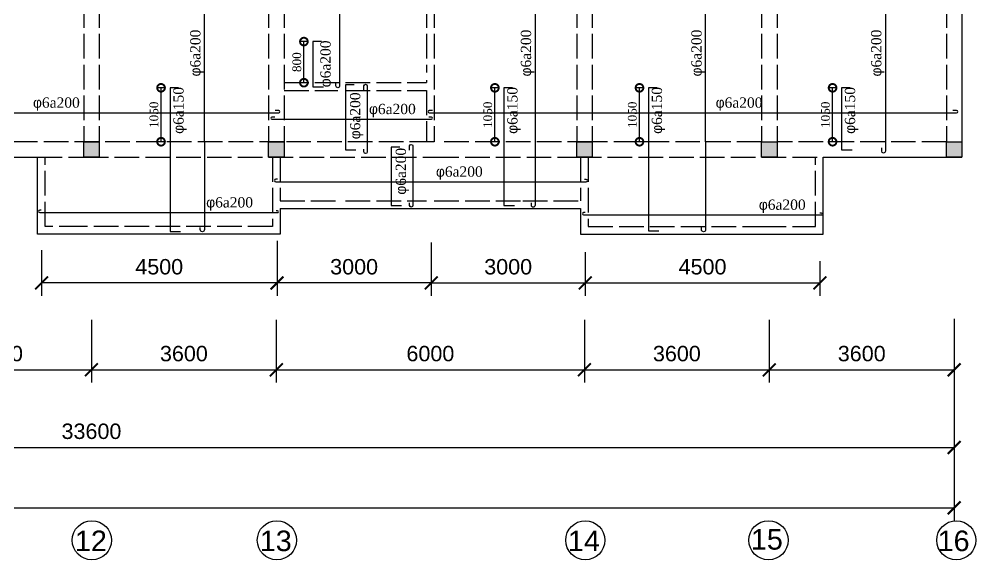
# Model space of a CAD drawing. Extents: x -105064 to -20964, y -943 to 58457.
# Drawn here: x -56054 to -37423, y 22990 to 33519 of the extents above; entities that cross this region are included whole.
import ezdxf

# ---------------------------------------------------------------- set-up
doc = ezdxf.new("R2010")
doc.units = 0
doc.header["$LTSCALE"] = 40
doc.linetypes.add('ACAD_ISO02W100', pattern=[15, 12, -3])
doc.layers.get('0').update_dxf_attribs({"linetype": 'CONTINUOUS'})
doc.layers.get('DEFPOINTS').update_dxf_attribs({"linetype": 'CONTINUOUS'})
for name, color, linetype in [('BAO', 3, 'CONTINUOUS'), ('COT', 3, 'CONTINUOUS'), ('KTHUOT', 6, 'CONTINUOUS'), ('MANH', 2, 'CONTINUOUS'), ('TEXT', 7, 'CONTINUOUS'), ('THEP', 1, 'CONTINUOUS')]:
    doc.layers.add(name, color=color, linetype=linetype)
doc.styles.add('VNI-HELVE', font='')
doc.styles.add('VNI-TIMES', font='')
doc.styles.get('VNI-HELVE').set_extended_font_data('VNI-Helve')
doc.styles.get('VNI-TIMES').set_extended_font_data('VNI-Times')
doc.dimstyles.new('D1', dxfattribs={"dimscale": 0, "dimtxt": 300, "dimasz": 250, "dimexe": 250, "dimexo": 0, "dimgap": 160, "dimtad": 1, "dimdec": 0, "dimdsep": 46, "dimtxsty": 'VNI-HELVE', "dimblk1": 'ARCHTICK', "dimblk2": 'ARCHTICK', "dimsah": 1, "dimcen": 2.5, "dimclrd": 6, "dimclre": 6, "dimclrt": 6, "dimadec": 0, "dimazin": 0, "dimtfac": 1, "dimtdec": 0, "dimtmove": 0, "dimatfit": 3, "dimldrblk": 'ARCHTICK', "dimfxl": 1, "dimtolj": 1, "dimtzin": 0, "dimarcsym": 0})

# ---------------------------------------------------------------- blocks, each defined once
blk = doc.blocks.new('_ARCHTICK')
at = {"color": 0, "linetype": 'ByBlock', "const_width": 0.15}
blk.add_lwpolyline([(-0.5, -0.5), (0.5, 0.5)], dxfattribs=at)
blk = doc.blocks.new('*D24')
at = {"layer": 'DEFPOINTS', "color": 0, "linetype": 'Continuous', "transparency": 16777216}
for p in [(-71446, 26691), (-37846, 26691), (-37846, 25178)]:
    blk.add_point(p, dxfattribs=at)
at = {"layer": 'KTHUOT', "color": 6, "linetype": 'Continuous', "lineweight": -2, "transparency": 16777216}
for p, q in [((-71446, 26691), (-71446, 24928)), ((-37846, 26691), (-37846, 24928)), ((-71446, 25178), (-37846, 25178))]:
    blk.add_line(p, q, dxfattribs=at)
at = {"layer": 'KTHUOT', "color": 6, "linetype": 'Continuous', "lineweight": -2, "transparency": 16777216, "xscale": 250, "yscale": 250, "zscale": 250, "rotation": 180}
blk.add_blockref('_ARCHTICK', (-71446, 25178), dxfattribs=at)
at = {"layer": 'KTHUOT', "color": 6, "linetype": 'Continuous', "lineweight": -2, "transparency": 16777216, "xscale": 250, "yscale": 250, "zscale": 250}
blk.add_blockref('_ARCHTICK', (-37846, 25178), dxfattribs=at)
at = {"layer": 'KTHUOT', "color": 6, "linetype": 'Continuous', "transparency": 16777216, "insert": (-54646, 25492), "char_height": 300, "attachment_point": 5, "style": 'VNI-HELVE'}
blk.add_mtext('\\A1;33600', dxfattribs=at)
blk = doc.blocks.new('*D16')
at = {"layer": 'DEFPOINTS', "color": 0, "transparency": 16777216}
for p in [(-99346, 27684), (-37846, 27684), (-37846, 24003)]:
    blk.add_point(p, dxfattribs=at)
at = {"layer": 'KTHUOT', "color": 6, "lineweight": -2, "transparency": 16777216}
for p, q in [((-99346, 27684), (-99346, 23753)), ((-37846, 27684), (-37846, 23753)), ((-99346, 24003), (-37846, 24003))]:
    blk.add_line(p, q, dxfattribs=at)
at = {"layer": 'KTHUOT', "color": 6, "lineweight": -2, "transparency": 16777216, "xscale": 250, "yscale": 250, "zscale": 250, "rotation": 180}
blk.add_blockref('_ARCHTICK', (-99346, 24003), dxfattribs=at)
at = {"layer": 'KTHUOT', "color": 6, "lineweight": -2, "transparency": 16777216, "xscale": 250, "yscale": 250, "zscale": 250}
blk.add_blockref('_ARCHTICK', (-37846, 24003), dxfattribs=at)
at = {"layer": 'KTHUOT', "color": 6, "transparency": 16777216, "insert": (-68596, 24317), "char_height": 300, "attachment_point": 5, "style": 'VNI-HELVE'}
blk.add_mtext('\\A1;61500', dxfattribs=at)
blk = doc.blocks.new('*D21')
at = {"layer": 'DEFPOINTS', "color": 0, "transparency": 16777216}
for p in [(-48031, 28990), (-45031, 28984), (-45031, 28382)]:
    blk.add_point(p, dxfattribs=at)
at = {"layer": 'KTHUOT', "color": 6, "lineweight": -2, "transparency": 16777216}
for p, q in [((-48031, 28990), (-48031, 28132)), ((-45031, 28984), (-45031, 28132)), ((-48031, 28382), (-45031, 28382))]:
    blk.add_line(p, q, dxfattribs=at)
at = {"layer": 'KTHUOT', "color": 6, "lineweight": -2, "transparency": 16777216, "xscale": 250, "yscale": 250, "zscale": 250, "rotation": 180}
blk.add_blockref('_ARCHTICK', (-48031, 28382), dxfattribs=at)
at = {"layer": 'KTHUOT', "color": 6, "lineweight": -2, "transparency": 16777216, "xscale": 250, "yscale": 250, "zscale": 250}
blk.add_blockref('_ARCHTICK', (-45031, 28382), dxfattribs=at)
at = {"layer": 'KTHUOT', "color": 6, "transparency": 16777216, "insert": (-46531, 28696), "char_height": 300, "attachment_point": 5, "style": 'VNI-HELVE'}
blk.add_mtext('\\A1;3000', dxfattribs=at)
blk = doc.blocks.new('*D13')
at = {"layer": 'DEFPOINTS', "color": 0, "transparency": 16777216}
for p in [(-51046, 27663), (-45046, 27663), (-45046, 26691)]:
    blk.add_point(p, dxfattribs=at)
at = {"layer": 'KTHUOT', "color": 6, "lineweight": -2, "transparency": 16777216}
for p, q in [((-45046, 27663), (-45046, 26441)), ((-51046, 26691), (-45046, 26691))]:
    blk.add_line(p, q, dxfattribs=at)
at = {"layer": 'KTHUOT', "color": 6, "lineweight": -2, "transparency": 16777216, "xscale": 250, "yscale": 250, "zscale": 250, "rotation": 180}
blk.add_blockref('_ARCHTICK', (-51046, 26691), dxfattribs=at)
at = {"layer": 'KTHUOT', "color": 6, "lineweight": -2, "transparency": 16777216, "xscale": 250, "yscale": 250, "zscale": 250}
blk.add_blockref('_ARCHTICK', (-45046, 26691), dxfattribs=at)
at = {"layer": 'KTHUOT', "color": 6, "transparency": 16777216, "insert": (-48046, 27005), "char_height": 300, "attachment_point": 5, "style": 'VNI-HELVE'}
blk.add_mtext('\\A1;6000', dxfattribs=at)
blk = doc.blocks.new('*D27')
at = {"layer": 'DEFPOINTS', "color": 0, "linetype": 'Continuous', "transparency": 16777216}
for p in [(-55619, 29021), (-51032, 29021), (-55619, 28382)]:
    blk.add_point(p, dxfattribs=at)
at = {"layer": 'KTHUOT', "color": 6, "linetype": 'Continuous', "lineweight": -2, "transparency": 16777216}
for p, q in [((-55619, 29021), (-55619, 28132)), ((-51032, 29021), (-51032, 28132)), ((-51032, 28382), (-55619, 28382))]:
    blk.add_line(p, q, dxfattribs=at)
at = {"layer": 'KTHUOT', "color": 6, "linetype": 'Continuous', "lineweight": -2, "transparency": 16777216, "xscale": 250, "yscale": 250, "zscale": 250, "rotation": 180}
blk.add_blockref('_ARCHTICK', (-55619, 28382), dxfattribs=at)
at = {"layer": 'KTHUOT', "color": 6, "linetype": 'Continuous', "lineweight": -2, "transparency": 16777216, "xscale": 250, "yscale": 250, "zscale": 250}
blk.add_blockref('_ARCHTICK', (-51032, 28382), dxfattribs=at)
at = {"layer": 'KTHUOT', "color": 6, "linetype": 'Continuous', "transparency": 16777216, "insert": (-53326, 28696), "char_height": 300, "attachment_point": 5, "style": 'VNI-HELVE'}
blk.add_mtext('\\A1;4500', dxfattribs=at)
blk = doc.blocks.new('*D12')
at = {"layer": 'DEFPOINTS', "color": 0, "transparency": 16777216}
for p in [(-54646, 27663), (-51046, 27663), (-51046, 26691)]:
    blk.add_point(p, dxfattribs=at)
at = {"layer": 'KTHUOT', "color": 6, "lineweight": -2, "transparency": 16777216}
for p, q in [((-51046, 27663), (-51046, 26441)), ((-54646, 26691), (-51046, 26691))]:
    blk.add_line(p, q, dxfattribs=at)
at = {"layer": 'KTHUOT', "color": 6, "lineweight": -2, "transparency": 16777216, "xscale": 250, "yscale": 250, "zscale": 250, "rotation": 180}
blk.add_blockref('_ARCHTICK', (-54646, 26691), dxfattribs=at)
at = {"layer": 'KTHUOT', "color": 6, "lineweight": -2, "transparency": 16777216, "xscale": 250, "yscale": 250, "zscale": 250}
blk.add_blockref('_ARCHTICK', (-51046, 26691), dxfattribs=at)
at = {"layer": 'KTHUOT', "color": 6, "transparency": 16777216, "insert": (-52846, 27005), "char_height": 300, "attachment_point": 5, "style": 'VNI-HELVE'}
blk.add_mtext('\\A1;3600', dxfattribs=at)
blk = doc.blocks.new('*D11')
at = {"layer": 'DEFPOINTS', "color": 0, "transparency": 16777216}
for p in [(-58246, 27663), (-54646, 27663), (-54646, 26691)]:
    blk.add_point(p, dxfattribs=at)
at = {"layer": 'KTHUOT', "color": 6, "lineweight": -2, "transparency": 16777216}
for p, q in [((-54646, 27663), (-54646, 26441)), ((-58246, 26691), (-54646, 26691))]:
    blk.add_line(p, q, dxfattribs=at)
at = {"layer": 'KTHUOT', "color": 6, "lineweight": -2, "transparency": 16777216, "xscale": 250, "yscale": 250, "zscale": 250, "rotation": 180}
blk.add_blockref('_ARCHTICK', (-58246, 26691), dxfattribs=at)
at = {"layer": 'KTHUOT', "color": 6, "lineweight": -2, "transparency": 16777216, "xscale": 250, "yscale": 250, "zscale": 250}
blk.add_blockref('_ARCHTICK', (-54646, 26691), dxfattribs=at)
at = {"layer": 'KTHUOT', "color": 6, "transparency": 16777216, "insert": (-56446, 27005), "char_height": 300, "attachment_point": 5, "style": 'VNI-HELVE'}
blk.add_mtext('\\A1;3600', dxfattribs=at)
blk = doc.blocks.new('*D20')
at = {"layer": 'DEFPOINTS', "color": 0, "transparency": 16777216}
for p in [(-51032, 29201), (-48031, 29170), (-51032, 28382)]:
    blk.add_point(p, dxfattribs=at)
at = {"layer": 'KTHUOT', "color": 6, "lineweight": -2, "transparency": 16777216}
for p, q in [((-51032, 29201), (-51032, 28132)), ((-48031, 29170), (-48031, 28132)), ((-48031, 28382), (-51032, 28382))]:
    blk.add_line(p, q, dxfattribs=at)
at = {"layer": 'KTHUOT', "color": 6, "lineweight": -2, "transparency": 16777216, "xscale": 250, "yscale": 250, "zscale": 250, "rotation": 180}
blk.add_blockref('_ARCHTICK', (-51032, 28382), dxfattribs=at)
at = {"layer": 'KTHUOT', "color": 6, "lineweight": -2, "transparency": 16777216, "xscale": 250, "yscale": 250, "zscale": 250}
blk.add_blockref('_ARCHTICK', (-48031, 28382), dxfattribs=at)
at = {"layer": 'KTHUOT', "color": 6, "transparency": 16777216, "insert": (-49531, 28696), "char_height": 300, "attachment_point": 5, "style": 'VNI-HELVE'}
blk.add_mtext('\\A1;3000', dxfattribs=at)
blk = doc.blocks.new('*D15')
at = {"layer": 'DEFPOINTS', "color": 0, "transparency": 16777216}
for p in [(-41446, 27663), (-37846, 27663), (-37846, 26691)]:
    blk.add_point(p, dxfattribs=at)
at = {"layer": 'KTHUOT', "color": 6, "lineweight": -2, "transparency": 16777216}
for p, q in [((-37846, 27663), (-37846, 26441)), ((-41446, 26691), (-37846, 26691))]:
    blk.add_line(p, q, dxfattribs=at)
at = {"layer": 'KTHUOT', "color": 6, "lineweight": -2, "transparency": 16777216, "xscale": 250, "yscale": 250, "zscale": 250, "rotation": 180}
blk.add_blockref('_ARCHTICK', (-41446, 26691), dxfattribs=at)
at = {"layer": 'KTHUOT', "color": 6, "lineweight": -2, "transparency": 16777216, "xscale": 250, "yscale": 250, "zscale": 250}
blk.add_blockref('_ARCHTICK', (-37846, 26691), dxfattribs=at)
at = {"layer": 'KTHUOT', "color": 6, "transparency": 16777216, "insert": (-39646, 27005), "char_height": 300, "attachment_point": 5, "style": 'VNI-HELVE'}
blk.add_mtext('\\A1;3600', dxfattribs=at)
blk = doc.blocks.new('*D28')
at = {"layer": 'DEFPOINTS', "color": 0, "linetype": 'Continuous', "transparency": 16777216}
for p in [(-45031, 28804), (-40462, 28804), (-40462, 28382)]:
    blk.add_point(p, dxfattribs=at)
at = {"layer": 'KTHUOT', "color": 6, "linetype": 'Continuous', "lineweight": -2, "transparency": 16777216}
for p, q in [((-45031, 28804), (-45031, 28132)), ((-40462, 28804), (-40462, 28132)), ((-45031, 28382), (-40462, 28382))]:
    blk.add_line(p, q, dxfattribs=at)
at = {"layer": 'KTHUOT', "color": 6, "linetype": 'Continuous', "lineweight": -2, "transparency": 16777216, "xscale": 250, "yscale": 250, "zscale": 250, "rotation": 180}
blk.add_blockref('_ARCHTICK', (-45031, 28382), dxfattribs=at)
at = {"layer": 'KTHUOT', "color": 6, "linetype": 'Continuous', "lineweight": -2, "transparency": 16777216, "xscale": 250, "yscale": 250, "zscale": 250}
blk.add_blockref('_ARCHTICK', (-40462, 28382), dxfattribs=at)
at = {"layer": 'KTHUOT', "color": 6, "linetype": 'Continuous', "transparency": 16777216, "insert": (-42746, 28696), "char_height": 300, "attachment_point": 5, "style": 'VNI-HELVE'}
blk.add_mtext('\\A1;4500', dxfattribs=at)
blk = doc.blocks.new('*D14')
at = {"layer": 'DEFPOINTS', "color": 0, "transparency": 16777216}
for p in [(-45046, 27663), (-41446, 27663), (-41446, 26691)]:
    blk.add_point(p, dxfattribs=at)
at = {"layer": 'KTHUOT', "color": 6, "lineweight": -2, "transparency": 16777216}
for p, q in [((-41446, 27663), (-41446, 26441)), ((-45046, 26691), (-41446, 26691))]:
    blk.add_line(p, q, dxfattribs=at)
at = {"layer": 'KTHUOT', "color": 6, "lineweight": -2, "transparency": 16777216, "xscale": 250, "yscale": 250, "zscale": 250, "rotation": 180}
blk.add_blockref('_ARCHTICK', (-45046, 26691), dxfattribs=at)
at = {"layer": 'KTHUOT', "color": 6, "lineweight": -2, "transparency": 16777216, "xscale": 250, "yscale": 250, "zscale": 250}
blk.add_blockref('_ARCHTICK', (-41446, 26691), dxfattribs=at)
at = {"layer": 'KTHUOT', "color": 6, "transparency": 16777216, "insert": (-43246, 27005), "char_height": 300, "attachment_point": 5, "style": 'VNI-HELVE'}
blk.add_mtext('\\A1;3600', dxfattribs=at)
blk = doc.blocks.new('_DotSmall')
at = {"color": 0, "linetype": 'ByBlock', "const_width": 0.5}
blk.add_lwpolyline([(-0.0625, 0, 1), (0.0625, 0, 1)], format="xyb", close=True, dxfattribs=at)
blk = doc.blocks.new('*D420')
at = {"layer": 'DEFPOINTS', "color": 0, "linetype": 'Continuous', "transparency": 16777216}
for p in [(-53291, 32182), (-53158, 32182), (-53158, 31132)]:
    blk.add_point(p, dxfattribs=at)
at = {"layer": 'KTHUOT', "color": 9, "linetype": 'Continuous', "lineweight": -2, "transparency": 16777216}
for p, q in [((-53228, 32182), (-53361, 32182)), ((-53291, 31132), (-53291, 32182)), ((-53228, 31132), (-53361, 31132))]:
    blk.add_line(p, q, dxfattribs=at)
at = {"layer": 'KTHUOT', "color": 9, "linetype": 'Continuous', "lineweight": -2, "transparency": 16777216, "xscale": 300, "yscale": 300, "zscale": 300}
for p, rotation in [((-53291, 32182), 90), ((-53291, 31132), 270)]:
    blk.add_blockref('_DotSmall', p, dxfattribs=dict(at, rotation=rotation))
at = {"layer": 'KTHUOT', "color": 7, "linetype": 'Continuous', "transparency": 16777216, "insert": (-53429, 31657), "char_height": 170, "attachment_point": 5, "rotation": 90, "style": 'VNI-TIMES'}
blk.add_mtext('\\A1;1050', dxfattribs=at)
blk = doc.blocks.new('*D424')
at = {"layer": 'DEFPOINTS', "color": 0, "linetype": 'Continuous', "transparency": 16777216}
for p in [(-43974, 32182), (-43841, 32182), (-43841, 31132)]:
    blk.add_point(p, dxfattribs=at)
at = {"layer": 'KTHUOT', "color": 9, "linetype": 'Continuous', "lineweight": -2, "transparency": 16777216}
for p, q in [((-43911, 32182), (-44044, 32182)), ((-43974, 31132), (-43974, 32182)), ((-43911, 31132), (-44044, 31132))]:
    blk.add_line(p, q, dxfattribs=at)
at = {"layer": 'KTHUOT', "color": 9, "linetype": 'Continuous', "lineweight": -2, "transparency": 16777216, "xscale": 300, "yscale": 300, "zscale": 300}
for p, rotation in [((-43974, 32182), 90), ((-43974, 31132), 270)]:
    blk.add_blockref('_DotSmall', p, dxfattribs=dict(at, rotation=rotation))
at = {"layer": 'KTHUOT', "color": 7, "linetype": 'Continuous', "transparency": 16777216, "insert": (-44113, 31657), "char_height": 170, "attachment_point": 5, "rotation": 90, "style": 'VNI-TIMES'}
blk.add_mtext('\\A1;1050', dxfattribs=at)
blk = doc.blocks.new('*D428')
at = {"layer": 'DEFPOINTS', "color": 0, "linetype": 'Continuous', "transparency": 16777216}
for p in [(-40214, 32182), (-40081, 32182), (-40081, 31132)]:
    blk.add_point(p, dxfattribs=at)
at = {"layer": 'KTHUOT', "color": 9, "linetype": 'Continuous', "lineweight": -2, "transparency": 16777216}
for p, q in [((-40151, 32182), (-40284, 32182)), ((-40214, 31132), (-40214, 32182)), ((-40151, 31132), (-40284, 31132))]:
    blk.add_line(p, q, dxfattribs=at)
at = {"layer": 'KTHUOT', "color": 9, "linetype": 'Continuous', "lineweight": -2, "transparency": 16777216, "xscale": 300, "yscale": 300, "zscale": 300}
for p, rotation in [((-40214, 32182), 90), ((-40214, 31132), 270)]:
    blk.add_blockref('_DotSmall', p, dxfattribs=dict(at, rotation=rotation))
at = {"layer": 'KTHUOT', "color": 7, "linetype": 'Continuous', "transparency": 16777216, "insert": (-40352, 31657), "char_height": 170, "attachment_point": 5, "rotation": 90, "style": 'VNI-TIMES'}
blk.add_mtext('\\A1;1050', dxfattribs=at)
blk = doc.blocks.new('*D460')
at = {"layer": 'DEFPOINTS', "color": 0, "linetype": 'Continuous', "transparency": 16777216}
for p in [(-46790, 32182), (-46657, 32182), (-46657, 31132)]:
    blk.add_point(p, dxfattribs=at)
at = {"layer": 'KTHUOT', "color": 9, "linetype": 'Continuous', "lineweight": -2, "transparency": 16777216}
for p, q in [((-46727, 32182), (-46860, 32182)), ((-46790, 31132), (-46790, 32182)), ((-46727, 31132), (-46860, 31132))]:
    blk.add_line(p, q, dxfattribs=at)
at = {"layer": 'KTHUOT', "color": 9, "linetype": 'Continuous', "lineweight": -2, "transparency": 16777216, "xscale": 300, "yscale": 300, "zscale": 300}
for p, rotation in [((-46790, 32182), 90), ((-46790, 31132), 270)]:
    blk.add_blockref('_DotSmall', p, dxfattribs=dict(at, rotation=rotation))
at = {"layer": 'KTHUOT', "color": 7, "linetype": 'Continuous', "transparency": 16777216, "insert": (-46928, 31657), "char_height": 170, "attachment_point": 5, "rotation": 90, "style": 'VNI-TIMES'}
blk.add_mtext('\\A1;1050', dxfattribs=at)
blk = doc.blocks.new('*D474')
at = {"layer": 'DEFPOINTS', "color": 0, "linetype": 'Continuous', "transparency": 16777216}
for p in [(-50509, 33082), (-50376, 33082), (-50376, 32282)]:
    blk.add_point(p, dxfattribs=at)
at = {"layer": 'KTHUOT', "color": 9, "linetype": 'Continuous', "lineweight": -2, "transparency": 16777216}
for p, q in [((-50446, 33082), (-50579, 33082)), ((-50509, 32282), (-50509, 33082)), ((-50446, 32282), (-50579, 32282))]:
    blk.add_line(p, q, dxfattribs=at)
at = {"layer": 'KTHUOT', "color": 9, "linetype": 'Continuous', "lineweight": -2, "transparency": 16777216, "xscale": 300, "yscale": 300, "zscale": 300}
for p, rotation in [((-50509, 33082), 90), ((-50509, 32282), 270)]:
    blk.add_blockref('_DotSmall', p, dxfattribs=dict(at, rotation=rotation))
at = {"layer": 'KTHUOT', "color": 7, "linetype": 'Continuous', "transparency": 16777216, "insert": (-50646, 32682), "char_height": 170, "attachment_point": 5, "rotation": 90, "style": 'VNI-TIMES'}
blk.add_mtext('\\A1;800', dxfattribs=at)

msp = doc.modelspace()

# ---------------------------------------------------------------- linework, layer by layer
at = {"layer": 'BAO', "color": 3, "linetype": 'Continuous'}
for centre in [(-54638.4, 23371.8), (-51035, 23371.8), (-45029.4, 23371.8), (-41461.5, 23371.8), (-37804.7, 23371.8)]:
    msp.add_circle(centre, 381.3, dxfattribs=at)
at = {"layer": 'COT'}
for points in [[(-54495.8, 30832.4), (-54795.8, 30832.4), (-54795.8, 31132.4), (-54495.8, 31132.4)], [(-50895.8, 30832.4), (-51195.8, 30832.4), (-51195.8, 31132.4), (-50895.8, 31132.4)], [(-44895.8, 30832.4), (-45195.8, 30832.4), (-45195.8, 31132.4), (-44895.8, 31132.4)], [(-41295.8, 30832.4), (-41595.8, 30832.4), (-41595.8, 31132.4), (-41295.8, 31132.4)], [(-37695.8, 30832.4), (-37995.8, 30832.4), (-37995.8, 31132.4), (-37695.8, 31132.4)]]:
    msp.add_lwpolyline(points, close=True, dxfattribs=at)
for points in [[(-54495.8, 30832.4), (-54795.8, 30832.4), (-54495.8, 31132.4), (-54795.8, 31132.4)], [(-50895.8, 30832.4), (-51195.8, 30832.4), (-50895.8, 31132.4), (-51195.8, 31132.4)], [(-44895.8, 30832.4), (-45195.8, 30832.4), (-44895.8, 31132.4), (-45195.8, 31132.4)], [(-41295.8, 30832.4), (-41595.8, 30832.4), (-41295.8, 31132.4), (-41595.8, 31132.4)], [(-37695.8, 30832.4), (-37995.8, 30832.4), (-37695.8, 31132.4), (-37995.8, 31132.4)]]:
    msp.add_solid(points, dxfattribs=at)
at = {"layer": 'MANH', "linetype": 'ACAD_ISO02W100'}
for p, q in [((-54795.8, 35032.4), (-54795.8, 31132.4)), ((-54495.8, 35032.4), (-54495.8, 31132.4)), ((-51195.8, 35032.4), (-51195.8, 31132.4)), ((-50895.8, 35032.4), (-50895.8, 31132.4)), ((-48120.8, 35032.4), (-48120.8, 32482.4)), ((-47970.8, 35032.4), (-47970.8, 31132.4)), ((-45195.8, 35032.4), (-45195.8, 31132.4)), ((-44895.8, 35032.4), (-44895.8, 31132.4)), ((-41595.8, 35032.4), (-41595.8, 31132.4)), ((-41295.8, 35032.4), (-41295.8, 31132.4)), ((-37995.8, 35032.4), (-37995.8, 31132.4)), ((-50895.8, 32282.4), (-48120.8, 32282.4)), ((-48120.8, 32332.4), (-48120.8, 32282.4)), ((-50895.8, 32132.4), (-49845.8, 32132.4)), ((-49695.8, 32132.4), (-48120.8, 32132.4)), ((-48120.8, 32132.4), (-48120.8, 31132.4)), ((-54495.8, 31132.4), (-58095.8, 31132.4)), ((-50895.8, 31132.4), (-54495.8, 31132.4)), ((-47970.8, 31132.4), (-50895.8, 31132.4)), ((-44895.8, 31132.4), (-47895.8, 31132.4)), ((-41595.8, 31132.4), (-44895.8, 31132.4)), ((-37995.8, 31132.4), (-41295.8, 31132.4)), ((-55695.8, 30832.4), (-54795.8, 30832.4)), ((-55545.8, 29482.4), (-55545.8, 30832.4)), ((-54795.8, 30832.4), (-51195.8, 30832.4)), ((-51195.8, 30832.4), (-47970.8, 30832.4)), ((-51120.8, 30832.4), (-51120.8, 29482.4)), ((-50970.8, 30832.4), (-50970.8, 29982.4)), ((-47970.8, 30832.4), (-45195.8, 30832.4)), ((-45195.8, 30832.4), (-41595.8, 30832.4)), ((-45120.8, 30832.4), (-45120.8, 29982.4)), ((-44970.8, 30832.4), (-44970.8, 29482.4)), ((-41595.8, 30832.4), (-40395.8, 30832.4)), ((-40545.8, 29482.4), (-40545.8, 30832.4)), ((-50970.8, 29982.4), (-49845.8, 29982.4)), ((-49695.8, 29982.4), (-48120.8, 29982.4)), ((-47970.8, 29982.4), (-46245.8, 29982.4)), ((-46245.8, 29982.4), (-45120.8, 29982.4)), ((-54795.8, 29482.4), (-55545.8, 29482.4)), ((-51120.8, 29482.4), (-54795.8, 29482.4)), ((-44970.8, 29482.4), (-41595.8, 29482.4)), ((-41595.8, 29482.4), (-40545.8, 29482.4))]:
    msp.add_line(p, q, dxfattribs=at)
at = {"layer": 'MANH', "linetype": 'Continuous'}
for p, q in [((-37695.8, 35032.4), (-37695.8, 31132.4)), ((-55695.8, 29332.4), (-55695.8, 30832.4)), ((-40395.8, 29332.4), (-40395.8, 30832.4)), ((-50970.8, 29832.4), (-48195.8, 29832.4)), ((-50970.8, 29832.4), (-50970.8, 29332.4)), ((-48195.8, 29832.4), (-45120.8, 29832.4)), ((-45120.8, 29832.4), (-45120.8, 29332.4)), ((-54795.8, 29332.4), (-55695.8, 29332.4)), ((-50970.8, 29332.4), (-54795.8, 29332.4)), ((-45120.8, 29332.4), (-41295.8, 29332.4)), ((-41295.8, 29332.4), (-40395.8, 29332.4))]:
    msp.add_line(p, q, dxfattribs=at)
at = {"layer": 'MANH', "color": 2, "linetype": 'Continuous'}
for points in [[(-60795.8, 30832.4), (-55695.8, 30832.4)], [(-40395.8, 30832.4), (-37695.8, 30832.4)]]:
    msp.add_lwpolyline(points, dxfattribs=at)
at = {"layer": 'THEP'}
for points in [[(-52445, 31132.4), (-52445, 39397.5, 1), (-52516.1, 39397.5), (-52516.1, 39334.4)], [(-42685.4, 31132.4), (-42685.4, 39397.5, 1), (-42756.5, 39397.5), (-42756.5, 39334.4)], [(-39248.6, 39314.6), (-39248.6, 39385.7, -1), (-39185.3, 39385.7), (-39185.3, 30947.3, -1), (-39256.4, 30947.3), (-39256.4, 31010.5)], [(-46052.5, 37393.6), (-46052.5, 37435.3, -1), (-46006.1, 37435.3), (-46006.1, 31132.4)], [(-49812.6, 32220.4), (-49812.6, 32220.4, -1), (-49886.1, 32220.4), (-49886.1, 32270.5)], [(-49339.5, 32138.9), (-49339.5, 32220.5, -1), (-49275.9, 32220.5), (-49275.9, 30932.7, -1), (-49339.3, 30932.7), (-49339.3, 30987.1)], [(-65443.8, 31741), (-65509.9, 31741, 1), (-65509.9, 31693.8), (-51000.1, 31693.8, 1), (-51000.1, 31738.3), (-51071.7, 31738.3)], [(-48001.9, 31741), (-48068, 31741, 1), (-48068, 31693.8), (-37798.1, 31693.8, 1), (-37798.1, 31738.3), (-37869.7, 31738.3)], [(-51074.1, 31610.7), (-51132.8, 31610.7, 1), (-51132.8, 31568.8), (-48026.8, 31568.8, 1), (-48026.8, 31610.7), (-48077.4, 31610.7)], [(-52445, 31132.4), (-52445, 29421.3, -1), (-52526.4, 29421.3), (-52526.4, 29464.4)], [(-46006.1, 31132.4), (-46006.1, 29895.1, -1), (-46079.7, 29895.1), (-46079.7, 29945.1)], [(-42685.4, 31132.4), (-42685.4, 29421.3, -1), (-42766.8, 29421.3), (-42766.8, 29464.4)], [(-48449.7, 30967.5), (-48449.7, 31049.1, -1), (-48386.2, 31049.1), (-48386.2, 29890.3, -1), (-48449.5, 29890.3), (-48449.5, 29944.7)], [(-51024.1, 30406.3), (-51056, 30406.3, 1), (-51056, 30350.5), (-45011.6, 30350.5, 1), (-45011.6, 30398.1), (-45043.6, 30398.1)], [(-55623.1, 29797.3), (-55653.8, 29797.3, 1), (-55653.8, 29751.2), (-51020.2, 29751.2, 1), (-51020.2, 29786), (-51049.2, 29786)], [(-45032.8, 29752), (-45063.5, 29752, 1), (-45063.5, 29705.9), (-40429.9, 29705.9, 1), (-40429.9, 29740.7), (-40458.9, 29740.7)]]:
    msp.add_lwpolyline(points, format="xyb", dxfattribs=at)
for points in [[(-49812.6, 37332.4), (-49812.6, 32220.4)], [(-50165.9, 33082.3), (-50333.7, 33082.3), (-50333.7, 32199.4), (-50128.8, 32199.4)], [(-49532.6, 32237.6), (-49700.5, 32237.6), (-49700.5, 30971.9), (-49495.6, 30971.9)], [(-52947.9, 32182.3), (-53115.7, 32182.3), (-53115.7, 29386.4), (-52910.8, 29386.4)], [(-46446.3, 32182.3), (-46614.2, 32182.3), (-46614.2, 29892.8), (-46409.3, 29892.8)], [(-43631.1, 32182.3), (-43799, 32182.3), (-43799, 29398.2), (-43594.1, 29398.2)], [(-39870.6, 32182.3), (-40038.5, 32182.3), (-40038.5, 30971.9), (-39833.6, 30971.9)], [(-48642.9, 31029.3), (-48810.7, 31029.3), (-48810.7, 29892.5), (-48605.8, 29892.5)]]:
    msp.add_lwpolyline(points, dxfattribs=at)

# ---------------------------------------------------------------- texts
at = {"layer": 'TEXT', "style": 'VNI-HELVE'}
for s, p in [('12', (-54967.4, 23160.7)), ('13', (-51367.4, 23160.7)), ('14', (-45367.4, 23160.7)), ('15', (-41804, 23190.1)), ('16', (-38167.4, 23160.7))]:
    msp.add_text(s, height=400, dxfattribs=at).set_placement(p)
at = {"layer": 'TEXT', "char_height": 200, "width": 982.857, "attachment_point": 1, "rotation": 90, "style": 'VNI-TIMES'}
for s, insert in [('{\\fSymbol|b0|i0|c2|p16;f}6a200', (-52723.1, 32403.6)), ('{\\fSymbol|b0|i0|c2|p16;f}6a200', (-46284.2, 32403.6)), ('{\\fSymbol|b0|i0|c2|p16;f}6a200', (-42963.5, 32403.6)), ('{\\fSymbol|b0|i0|c2|p16;f}6a200', (-39463.4, 32403.6)), ('{\\fSymbol|b0|i0|c2|p16;f}6a200', (-50188.2, 32192.5)), ('{\\fSymbol|b0|i0|c2|p16;f}6a150', (-53051.5, 31286.5)), ('{\\fSymbol|b0|i0|c2|p16;f}6a200', (-49611, 31180.8)), ('{\\fSymbol|b0|i0|c2|p16;f}6a150', (-46550, 31286.5)), ('{\\fSymbol|b0|i0|c2|p16;f}6a150', (-43734.8, 31286.5)), ('{\\fSymbol|b0|i0|c2|p16;f}6a150', (-39974.3, 31286.5)), ('{\\fSymbol|b0|i0|c2|p16;f}6a200', (-48721.3, 30101.5))]:
    msp.add_mtext(s, dxfattribs=dict(at, insert=insert))
at = {"layer": 'TEXT', "char_height": 200, "width": 982.857, "attachment_point": 1, "style": 'VNI-TIMES'}
for insert in [(-55784.3, 31994.5), (-49241.4, 31869.6), (-42490.1, 31994.5), (-47937.9, 30651.3), (-52411.1, 30052), (-41649.2, 30006.7)]:
    msp.add_mtext('{\\fSymbol|b0|i0|c2|p16;f}6a200', dxfattribs=dict(at, insert=insert))

# ---------------------------------------------------------------- dimensions: what is measured, and where the dimension line sits
at = {"layer": 'KTHUOT', "color": 6, "linetype": 'Continuous'}
for base, p1, p2, picture, middle in [((-50509.1, 33082.3), (-50376.2, 32282.4), (-50376.2, 33082.3), '*D474', (-50646.1, 32682.4)), ((-53291.1, 32182.3), (-53158.2, 31132.4), (-53158.2, 32182.3), '*D420', (-53429.5, 31657.4)), ((-46789.5, 32182.3), (-46656.6, 31132.4), (-46656.6, 32182.3), '*D460', (-46927.9, 31657.4)), ((-43974.3, 32182.3), (-43841.4, 31132.4), (-43841.4, 32182.3), '*D424', (-44112.7, 31657.4)), ((-40213.8, 32182.3), (-40080.9, 31132.4), (-40080.9, 32182.3), '*D428', (-40352.2, 31657.4))]:
    dim = msp.add_linear_dim(base=base, p1=p1, p2=p2, angle=270, dimstyle='D1', override={"dimscale": 1, "dimtxt": 170, "dimasz": 300, "dimexe": 70, "dimexo": 70, "dimgap": 50, "dimtxsty": 'VNI-TIMES', "dimblk1": 'DotSmall', "dimblk2": 'DotSmall', "dimclrd": 9, "dimclre": 9, "dimclrt": 7}, dxfattribs=at)
    dim.commit()
    dim.dimension.update_dxf_attribs({"geometry": picture, "text_midpoint": middle})
at = {"layer": 'KTHUOT'}
for base, p1, p2, picture, middle in [((-51031.8, 28381.8), (-48031.2, 29169.9), (-51031.8, 29200.8), '*D20', (-49531.5, 28696)), ((-45030.5, 28381.8), (-48031.2, 28989.9), (-45030.5, 28984.5), '*D21', (-46530.9, 28696))]:
    dim = msp.add_linear_dim(base=base, p1=p1, p2=p2, text='3000', dimstyle='D1', override={"dimscale": 1}, dxfattribs=at)
    dim.commit()
    dim.dimension.update_dxf_attribs({"geometry": picture, "text_midpoint": middle})
at = {"layer": 'KTHUOT', "color": 6, "linetype": 'Continuous'}
for base, p1, p2, picture, middle in [((-55619.4, 28381.8), (-51031.8, 29020.8), (-55619.4, 29020.8), '*D27', (-53325.6, 28696)), ((-40462.4, 28381.8), (-45030.5, 28804.5), (-40462.4, 28804.5), '*D28', (-42746.5, 28696))]:
    dim = msp.add_linear_dim(base=base, p1=p1, p2=p2, text='4500', dimstyle='D1', override={"dimscale": 1}, dxfattribs=at)
    dim.commit()
    dim.dimension.update_dxf_attribs({"geometry": picture, "text_midpoint": middle})
at = {"layer": 'KTHUOT'}
for base, p1, p2, override, picture, middle in [((-37845.8, 24003.1), (-99345.8, 27684.5), (-37845.8, 27684.5), {"dimscale": 1}, '*D16', (-68595.8, 24317.3)), ((-54645.8, 26690.7), (-58245.8, 27663), (-54645.8, 27663), {"dimscale": 1, "dimse1": 1, "dimtmove": 1}, '*D11', (-56445.8, 27004.9)), ((-51045.8, 26690.7), (-54645.8, 27663), (-51045.8, 27663), {"dimscale": 1, "dimse1": 1, "dimtmove": 1}, '*D12', (-52845.8, 27004.9)), ((-45045.8, 26690.7), (-51045.8, 27663), (-45045.8, 27663), {"dimscale": 1, "dimse1": 1, "dimtmove": 1}, '*D13', (-48045.8, 27004.9)), ((-41445.8, 26690.7), (-45045.8, 27663), (-41445.8, 27663), {"dimscale": 1, "dimse1": 1, "dimtmove": 1}, '*D14', (-43245.8, 27004.9)), ((-37845.8, 26690.7), (-41445.8, 27663), (-37845.8, 27663), {"dimscale": 1, "dimse1": 1, "dimtmove": 1}, '*D15', (-39645.8, 27004.9))]:
    dim = msp.add_linear_dim(base=base, p1=p1, p2=p2, dimstyle='D1', override=override, dxfattribs=at)
    dim.commit()
    dim.dimension.update_dxf_attribs({"geometry": picture, "text_midpoint": middle})
at = {"layer": 'KTHUOT', "color": 6, "linetype": 'Continuous'}
dim = msp.add_linear_dim(base=(-37845.8, 25177.7), p1=(-71445.8, 26690.7), p2=(-37845.8, 26690.7), dimstyle='D1', override={"dimscale": 1}, dxfattribs=at)
dim.commit()
dim.dimension.update_dxf_attribs({"geometry": '*D24', "text_midpoint": (-54645.8, 25491.9)})

doc.saveas('drawing.dxf')
